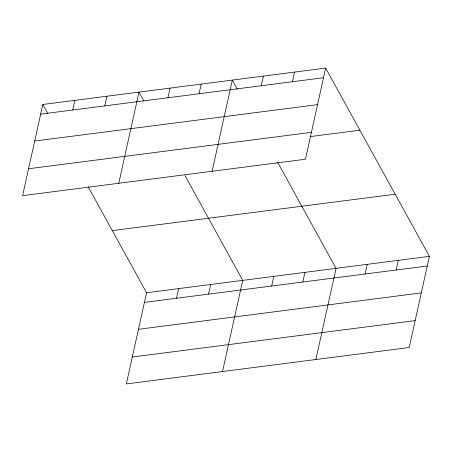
<?xml version="1.0" encoding="UTF-8"?>
<svg xmlns="http://www.w3.org/2000/svg" width="452" height="452" viewBox="0 0 452 452"><rect width="100%" height="100%" fill="white"/><g stroke="black" fill="none" stroke-linecap="round" stroke-linejoin="round"><path stroke-width="0.68" d="M42.81 104.485L22.6 195.648L305.445 159.251L325.655 68.082L42.81 104.485L47.844 113.621M72.727 110.005L74.868 100.361M104.785 105.881L106.921 96.231M118.769 183.275L138.979 92.106L144.013 101.242M167.952 97.751L170.093 88.1M88.134 186.732L146.555 292.749L126.345 383.917L409.19 347.515L429.4 256.352L325.655 68.082M199.066 93.75L201.202 84.1M176.472 298.275L178.608 288.625M212.107 171.263L232.317 80.094L237.351 89.23M208.525 294.15L210.666 284.5M261.29 85.739L263.431 76.089M222.508 371.538L242.724 280.376L184.97 175.574M292.404 81.739L294.546 72.088M271.697 286.02L273.833 276.37M302.806 282.014L304.947 272.364M315.852 359.526L336.062 268.364L277.641 162.341M365.035 274.008L367.177 264.358M396.15 270.002L398.285 260.352M40.674 114.136L323.519 77.733M34.708 141.035L317.553 104.632M28.566 168.749L311.411 132.346M310.112 136.617L359.894 130.21M112.316 230.622L395.167 194.224M146.555 292.749L429.4 256.352M144.414 302.399L427.259 266.002M138.453 329.299L421.298 292.902M132.306 357.018L415.151 320.615"/></g></svg>
